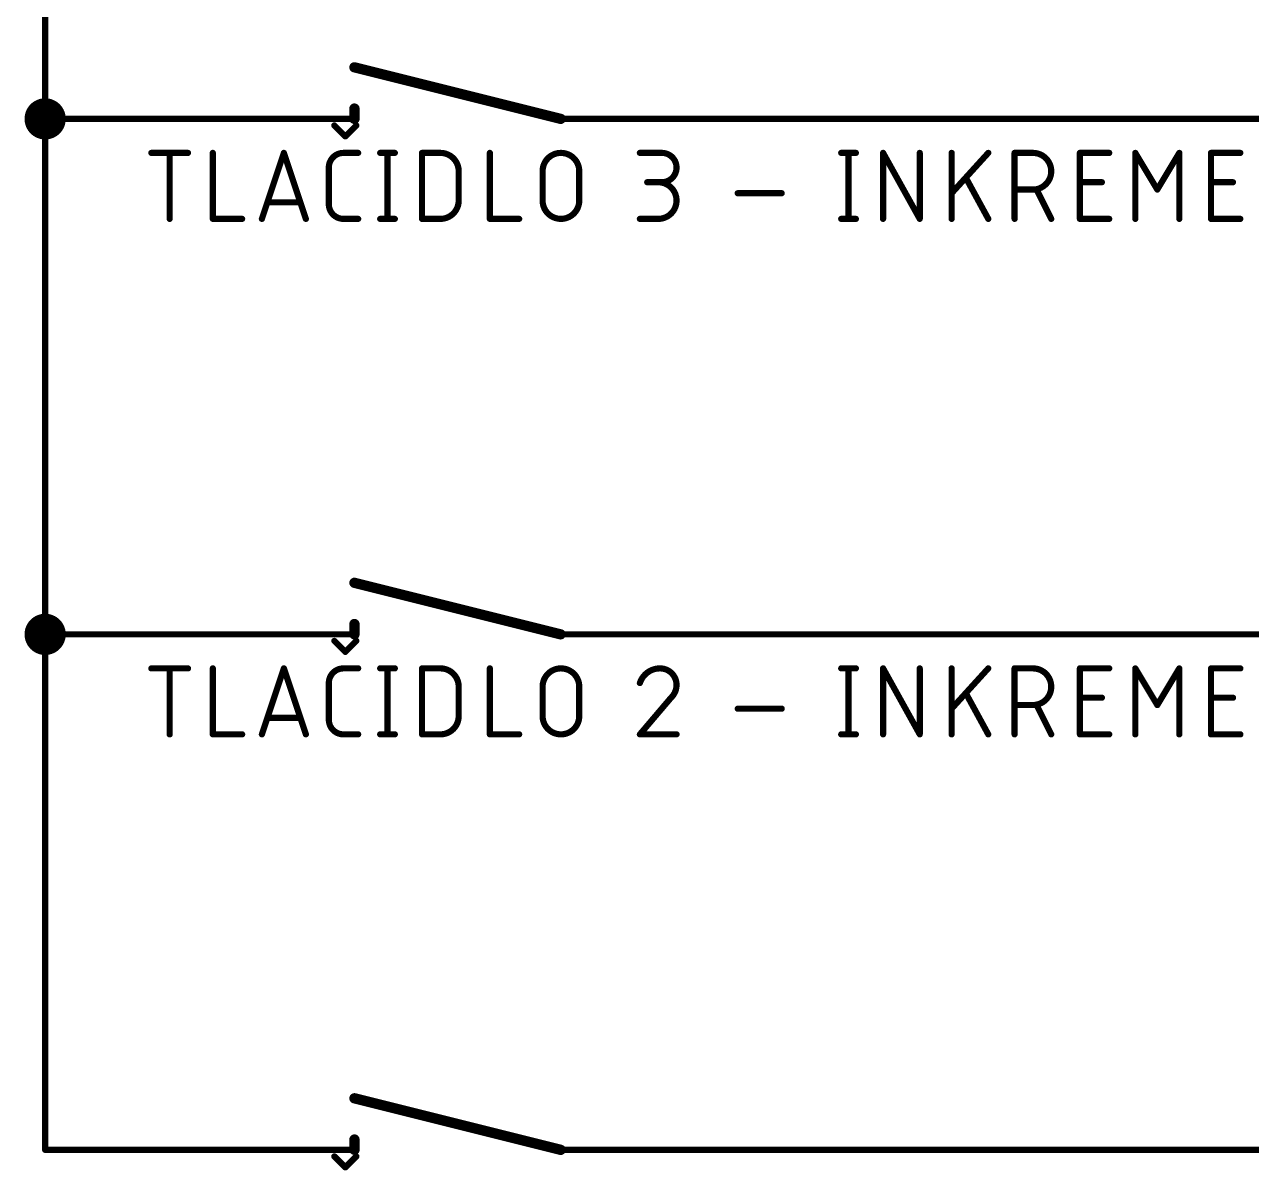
# Model space of a CAD drawing. Extents: x -56 to 205, y -3 to 177.
# Drawn here: x -18.29 to 11.94, y 42.67 to 70.9 of the extents above; entities that cross this region are included whole.
import ezdxf

# ---------------------------------------------------------------- set-up
doc = ezdxf.new("R2010")
doc.units = 0
for name, color, linetype in [('91', 94, 'CONTINUOUS'), ('94', 14, 'CONTINUOUS'), ('95', 250, 'CONTINUOUS')]:
    doc.layers.add(name, color=color, linetype=linetype)

msp = doc.modelspace()

# ---------------------------------------------------------------- linework, layer by layer
at = {"layer": '91', "const_width": 0.1524}
for points in [[(-17.78, 81.28), (-17.78, 68.58)], [(-17.78, 68.58), (-17.78, 55.88)], [(-12.7, 68.58), (-17.78, 68.58)], [(-2.54, 68.58), (48.26, 68.58)], [(-17.78, 55.88), (-17.78, 43.18)], [(-12.7, 55.88), (-17.78, 55.88)], [(40.64, 55.88), (-2.54, 55.88)], [(-17.78, 43.18), (-12.7, 43.18)], [(43.18, 43.18), (-2.54, 43.18)]]:
    msp.add_lwpolyline(points, dxfattribs=at)
at = {"layer": '91'}
for points, const_width in [([(-17.78, 68.326, 1), (-17.78, 68.834, 1), (-17.78, 68.326)], 0.508), ([(-17.7419, 68.58, 1), (-17.8181, 68.58)], 0.0762), ([(-17.78, 68.6181, 1), (-17.78, 68.5419)], 0.0762), ([(-17.8181, 68.58, 1), (-17.7419, 68.58)], 0.0762), ([(-12.7, 68.5419, 1), (-12.7, 68.6181)], 0.0762), ([(-2.54, 68.6181, 1), (-2.54, 68.5419)], 0.0762), ([(-17.78, 55.626, 1), (-17.78, 56.134, 1), (-17.78, 55.626)], 0.508), ([(-17.7419, 55.88, 1), (-17.8181, 55.88)], 0.0762), ([(-17.78, 55.9181, 1), (-17.78, 55.8419)], 0.0762), ([(-12.7, 55.8419, 1), (-12.7, 55.9181)], 0.0762), ([(-2.54, 55.9181, 1), (-2.54, 55.8419)], 0.0762), ([(-17.8181, 55.88, 1), (-17.7419, 55.88)], 0.0762), ([(-17.78, 43.2181, 1), (-17.78, 43.1419)], 0.0762), ([(-12.7, 43.1419, 1), (-12.7, 43.2181)], 0.0762), ([(-2.54, 43.2181, 1), (-2.54, 43.1419)], 0.0762), ([(-17.8181, 43.18, 1), (-17.7419, 43.18)], 0.0762)]:
    msp.add_lwpolyline(points, format="xyb", dxfattribs=dict(at, const_width=const_width))
at = {"layer": '94'}
for points, const_width in [([(-5.08, 68.58), (-10.16, 69.85)], 0.254), ([(-10.16, 68.58), (-10.16, 68.834)], 0.254), ([(-12.7, 68.58), (-10.16, 68.58)], 0.1524), ([(-2.54, 68.58), (-5.08, 68.58)], 0.1524), ([(-5.08, 55.88), (-10.16, 57.15)], 0.254), ([(-10.16, 55.88), (-10.16, 56.134)], 0.254), ([(-12.7, 55.88), (-10.16, 55.88)], 0.1524), ([(-2.54, 55.88), (-5.08, 55.88)], 0.1524), ([(-5.08, 43.18), (-10.16, 44.45)], 0.254), ([(-10.16, 43.18), (-10.16, 43.434)], 0.254), ([(-12.7, 43.18), (-10.16, 43.18)], 0.1524), ([(-2.54, 43.18), (-5.08, 43.18)], 0.1524)]:
    msp.add_lwpolyline(points, dxfattribs=dict(at, const_width=const_width))
for points, const_width in [([(-10.1446, 69.9116, 1), (-10.1754, 69.7884)], 0.127), ([(-10.0965, 68.834, 1), (-10.2235, 68.834)], 0.127), ([(-12.7, 68.6181, 1), (-12.7, 68.5419)], 0.0762), ([(-10.2235, 68.58, 1), (-10.0965, 68.58)], 0.127), ([(-10.16, 68.5419, 1), (-10.16, 68.6181)], 0.0762), ([(-5.0954, 68.5184, 1), (-5.0646, 68.6416)], 0.127), ([(-5.08, 68.6181, 1), (-5.08, 68.5419)], 0.0762), ([(-2.54, 68.5419, 1), (-2.54, 68.6181)], 0.0762), ([(-10.1446, 57.2116, 1), (-10.1754, 57.0884)], 0.127), ([(-10.0965, 56.134, 1), (-10.2235, 56.134)], 0.127), ([(-12.7, 55.9181, 1), (-12.7, 55.8419)], 0.0762), ([(-10.2235, 55.88, 1), (-10.0965, 55.88)], 0.127), ([(-10.16, 55.8419, 1), (-10.16, 55.9181)], 0.0762), ([(-5.0954, 55.8184, 1), (-5.0646, 55.9416)], 0.127), ([(-5.08, 55.9181, 1), (-5.08, 55.8419)], 0.0762), ([(-2.54, 55.8419, 1), (-2.54, 55.9181)], 0.0762), ([(-10.1446, 44.5116, 1), (-10.1754, 44.3884)], 0.127), ([(-10.0965, 43.434, 1), (-10.2235, 43.434)], 0.127), ([(-12.7, 43.2181, 1), (-12.7, 43.1419)], 0.0762), ([(-10.2235, 43.18, 1), (-10.0965, 43.18)], 0.127), ([(-10.16, 43.1419, 1), (-10.16, 43.2181)], 0.0762), ([(-5.0954, 43.1184, 1), (-5.0646, 43.2416)], 0.127), ([(-5.08, 43.2181, 1), (-5.08, 43.1419)], 0.0762), ([(-2.54, 43.1419, 1), (-2.54, 43.2181)], 0.0762)]:
    msp.add_lwpolyline(points, format="xyb", dxfattribs=dict(at, const_width=const_width))
at = {"layer": '95'}
for points, const_width in [([(-10.6286, 68.4461, 1), (-10.6825, 68.3922)], 0.0762), ([(-10.0867, 68.3922, 1), (-10.1406, 68.4461)], 0.0762), ([(-10.4115, 68.1751, 1), (-10.3577, 68.1213)], 0.0762), ([(-10.4115, 68.1213, 1), (-10.3577, 68.1751)], 0.0762), ([(-15.1638, 67.7799, 1), (-15.1638, 67.7037)], 0.0762), ([(-14.6741, 67.7418, 1), (-14.7503, 67.7418)], 0.0762), ([(-14.2607, 67.7037, 1), (-14.2607, 67.7799)], 0.0762), ([(-13.6117, 67.7418, 1), (-13.6879, 67.7418)], 0.0762), ([(-11.8625, 67.7538, 1), (-11.9348, 67.7298)], 0.0762), ([(-11.8625, 67.7298, 1), (-11.9348, 67.7538)], 0.0762), ([(-10.4298, 67.7418, 0.4142), (-10.791, 67.3806)], 0.1524), ([(-10.4298, 67.7799, 1), (-10.4298, 67.7037)], 0.0762), ([(-10.4298, 67.7037, 1), (-10.4298, 67.7799)], 0.0762), ([(-10.0685, 67.7037, 1), (-10.0685, 67.7799)], 0.0762), ([(-9.5261, 67.7799, 1), (-9.5261, 67.7037)], 0.0762), ([(-9.3074, 67.7418, 1), (-9.3836, 67.7418)], 0.0762), ([(-9.1649, 67.7037, 1), (-9.1649, 67.7799)], 0.0762), ([(-8.4564, 67.7418, 1), (-8.5326, 67.7418)], 0.0762), ([(-8.4945, 67.7799, 1), (-8.4945, 67.7037)], 0.0762), ([(-7.5914, 67.2902, 0.4142), (-8.0429, 67.7418)], 0.1524), ([(-8.0429, 67.7799, 1), (-8.0429, 67.7037)], 0.0762), ([(-8.0429, 67.7037, 1), (-8.0429, 67.7799)], 0.0762), ([(-6.7861, 67.7418, 1), (-6.8623, 67.7418)], 0.0762), ([(-4.6214, 67.2902, 1), (-5.5245, 67.2902)], 0.1524), ([(-3.1278, 67.7799, 1), (-3.1278, 67.7037)], 0.0762), ([(-2.5859, 67.0193, 1), (-2.5859, 67.7418)], 0.1524), ([(-2.5859, 67.7799, 1), (-2.5859, 67.7037)], 0.0762), ([(-2.5859, 67.7037, 1), (-2.5859, 67.7799)], 0.0762), ([(1.8325, 67.7799, 1), (1.8325, 67.7037)], 0.0762), ([(2.0513, 67.7418, 1), (1.9751, 67.7418)], 0.0762), ([(2.1938, 67.7037, 1), (2.1938, 67.7799)], 0.0762), ([(2.9023, 67.7418, 1), (2.8261, 67.7418)], 0.0762), ([(2.8975, 67.7603, 1), (2.8309, 67.7233)], 0.0762), ([(3.8054, 67.7418, 1), (3.7292, 67.7418)], 0.0762), ([(4.5907, 67.7418, 1), (4.5145, 67.7418)], 0.0762), ([(5.4839, 67.7162, 1), (5.4275, 67.7674)], 0.0762), ([(6.1419, 67.7418, 1), (6.0657, 67.7418)], 0.0762), ([(6.1038, 67.7799, 1), (6.1038, 67.7037)], 0.0762), ([(6.5554, 66.8387, 1), (6.5554, 67.7418)], 0.1524), ([(6.5554, 67.7799, 1), (6.5554, 67.7037)], 0.0762), ([(6.5554, 67.7037, 1), (6.5554, 67.7799)], 0.0762), ([(7.751, 67.7418, 1), (7.6748, 67.7418)], 0.0762), ([(7.7129, 67.7799, 1), (7.7129, 67.7037)], 0.0762), ([(8.4354, 67.7037, 1), (8.4354, 67.7799)], 0.0762), ([(9.1166, 67.7418, 1), (9.0404, 67.7418)], 0.0762), ([(9.1112, 67.7614, 1), (9.0458, 67.7222)], 0.0762), ([(10.2003, 67.7418, 1), (10.1241, 67.7418)], 0.0762), ([(10.1949, 67.7222, 1), (10.1296, 67.7614)], 0.0762), ([(10.9814, 67.7418, 1), (10.9052, 67.7418)], 0.0762), ([(10.9433, 67.7799, 1), (10.9433, 67.7037)], 0.0762), ([(11.6658, 67.7037, 1), (11.6658, 67.7799)], 0.0762), ([(-10.7529, 67.3806, 1), (-10.8291, 67.3806)], 0.0762), ([(-10.8291, 67.3806, 1), (-10.7529, 67.3806)], 0.0762), ([(-7.5533, 67.2902, 1), (-7.6295, 67.2902)], 0.0762), ([(-7.6295, 67.2902, 1), (-7.5533, 67.2902)], 0.0762), ([(-5.4864, 67.2902, 1), (-5.5626, 67.2902)], 0.0762), ([(-5.5626, 67.2902, 1), (-5.4864, 67.2902)], 0.0762), ([(-4.5833, 67.2902, 1), (-4.6595, 67.2902)], 0.0762), ([(-4.6595, 67.2902, 1), (-4.5833, 67.2902)], 0.0762), ([(4.9473, 67.1279, 1), (4.8804, 67.0914)], 0.0762), ([(-2.9471, 67.0574, 1), (-2.9471, 66.9812)], 0.0762), ([(-2.6762, 66.1162, 1), (-2.6762, 67.0193)], 0.1524), ([(-2.6762, 67.0574, 1), (-2.6762, 66.9812)], 0.0762), ([(-2.5859, 67.0574, 1), (-2.5859, 66.9812)], 0.0762), ([(-2.5859, 66.9812, 1), (-2.5859, 67.0574)], 0.0762), ([(-0.7171, 66.7865, 1), (-0.7171, 66.7103)], 0.0762), ([(0.3667, 66.7103, 1), (0.3667, 66.7865)], 0.0762), ([(4.5244, 66.774, 1), (4.5808, 66.7227)], 0.0762), ([(6.1038, 66.8768, 1), (6.1038, 66.8006)], 0.0762), ([(6.5554, 66.8768, 1), (6.5554, 66.8006)], 0.0762), ([(6.5554, 66.8006, 1), (6.5554, 66.8768)], 0.0762), ([(6.6798, 66.8557, 1), (6.6116, 66.8216)], 0.0762), ([(7.7129, 67.0574, 1), (7.7129, 66.9812)], 0.0762), ([(8.2547, 66.9812, 1), (8.2547, 67.0574)], 0.0762), ([(9.5877, 66.8583, 1), (9.653, 66.8191)], 0.0762), ([(9.5877, 66.8191, 1), (9.653, 66.8583)], 0.0762), ([(10.9433, 67.0574, 1), (10.9433, 66.9812)], 0.0762), ([(11.4852, 66.9812, 1), (11.4852, 67.0574)], 0.0762), ([(-12.305, 66.5607, 1), (-12.305, 66.4845)], 0.0762), ([(-11.4922, 66.4845, 1), (-11.4922, 66.5607)], 0.0762), ([(-10.791, 66.4774, 0.4142), (-10.4298, 66.1162)], 0.1524), ([(-10.7529, 66.4774, 1), (-10.8291, 66.4774)], 0.0762), ([(-10.8291, 66.4774, 1), (-10.7529, 66.4774)], 0.0762), ([(-8.0429, 66.1162, 0.4142), (-7.5914, 66.5678)], 0.1524), ([(-7.5533, 66.5678, 1), (-7.6295, 66.5678)], 0.0762), ([(-7.6295, 66.5678, 1), (-7.5533, 66.5678)], 0.0762), ([(-5.5245, 66.5678, 1), (-4.6214, 66.5678)], 0.1524), ([(-5.4864, 66.5678, 1), (-5.5626, 66.5678)], 0.0762), ([(-5.5626, 66.5678, 1), (-5.4864, 66.5678)], 0.0762), ([(-4.5833, 66.5678, 1), (-4.6595, 66.5678)], 0.0762), ([(-4.6595, 66.5678, 1), (-4.5833, 66.5678)], 0.0762), ([(-14.7503, 66.1162, 1), (-14.6741, 66.1162)], 0.0762), ([(-13.6498, 66.1543, 1), (-13.6498, 66.0781)], 0.0762), ([(-13.6879, 66.1162, 1), (-13.6117, 66.1162)], 0.0762), ([(-12.9273, 66.0781, 1), (-12.9273, 66.1543)], 0.0762), ([(-12.4766, 66.1282, 1), (-12.4043, 66.1042)], 0.0762), ([(-11.3929, 66.1042, 1), (-11.3206, 66.1282)], 0.0762), ([(-10.4298, 66.1543, 1), (-10.4298, 66.0781)], 0.0762), ([(-10.4298, 66.0781, 1), (-10.4298, 66.1543)], 0.0762), ([(-10.0685, 66.0781, 1), (-10.0685, 66.1543)], 0.0762), ([(-9.5261, 66.1543, 1), (-9.5261, 66.0781)], 0.0762), ([(-9.3836, 66.1162, 1), (-9.3074, 66.1162)], 0.0762), ([(-9.1649, 66.0781, 1), (-9.1649, 66.1543)], 0.0762), ([(-8.4945, 66.1543, 1), (-8.4945, 66.0781)], 0.0762), ([(-8.5326, 66.1162, 1), (-8.4564, 66.1162)], 0.0762), ([(-8.0429, 66.1543, 1), (-8.0429, 66.0781)], 0.0762), ([(-8.0429, 66.0781, 1), (-8.0429, 66.1543)], 0.0762), ([(-6.8242, 66.1543, 1), (-6.8242, 66.0781)], 0.0762), ([(-6.8623, 66.1162, 1), (-6.7861, 66.1162)], 0.0762), ([(-6.1017, 66.0781, 1), (-6.1017, 66.1543)], 0.0762), ([(-3.1278, 66.1543, 1), (-3.1278, 66.0781)], 0.0762), ([(-2.6762, 66.1543, 1), (-2.6762, 66.0781)], 0.0762), ([(-2.6762, 66.0781, 1), (-2.6762, 66.1543)], 0.0762), ([(1.8325, 66.1543, 1), (1.8325, 66.0781)], 0.0762), ([(1.9751, 66.1162, 1), (2.0513, 66.1162)], 0.0762), ([(2.1938, 66.0781, 1), (2.1938, 66.1543)], 0.0762), ([(2.8261, 66.1162, 1), (2.9023, 66.1162)], 0.0762), ([(3.7292, 66.1162, 1), (3.8054, 66.1162)], 0.0762), ([(3.734, 66.0977, 1), (3.8006, 66.1347)], 0.0762), ([(4.5145, 66.1162, 1), (4.5907, 66.1162)], 0.0762), ([(5.4223, 66.098, 1), (5.4892, 66.1344)], 0.0762), ([(6.0657, 66.1162, 1), (6.1419, 66.1162)], 0.0762), ([(6.9728, 66.0992, 1), (7.041, 66.1332)], 0.0762), ([(7.7129, 66.1543, 1), (7.7129, 66.0781)], 0.0762), ([(7.6748, 66.1162, 1), (7.751, 66.1162)], 0.0762), ([(8.4354, 66.0781, 1), (8.4354, 66.1543)], 0.0762), ([(9.0404, 66.1162, 1), (9.1166, 66.1162)], 0.0762), ([(10.1241, 66.1162, 1), (10.2003, 66.1162)], 0.0762), ([(10.9433, 66.1543, 1), (10.9433, 66.0781)], 0.0762), ([(10.9052, 66.1162, 1), (10.9814, 66.1162)], 0.0762), ([(11.6658, 66.0781, 1), (11.6658, 66.1543)], 0.0762), ([(-10.6286, 55.7461, 1), (-10.6825, 55.6922)], 0.0762), ([(-10.0867, 55.6922, 1), (-10.1406, 55.7461)], 0.0762), ([(-10.4115, 55.4751, 1), (-10.3577, 55.4213)], 0.0762), ([(-10.4115, 55.4213, 1), (-10.3577, 55.4751)], 0.0762), ([(-15.1638, 55.0799, 1), (-15.1638, 55.0037)], 0.0762), ([(-14.6741, 55.0418, 1), (-14.7503, 55.0418)], 0.0762), ([(-14.2607, 55.0037, 1), (-14.2607, 55.0799)], 0.0762), ([(-13.6117, 55.0418, 1), (-13.6879, 55.0418)], 0.0762), ([(-11.8625, 55.0538, 1), (-11.9348, 55.0298)], 0.0762), ([(-11.8625, 55.0298, 1), (-11.9348, 55.0538)], 0.0762), ([(-10.4298, 55.0418, 0.4142), (-10.791, 54.6806)], 0.1524), ([(-10.4298, 55.0799, 1), (-10.4298, 55.0037)], 0.0762), ([(-10.4298, 55.0037, 1), (-10.4298, 55.0799)], 0.0762), ([(-10.0685, 55.0037, 1), (-10.0685, 55.0799)], 0.0762), ([(-9.5261, 55.0799, 1), (-9.5261, 55.0037)], 0.0762), ([(-9.3074, 55.0418, 1), (-9.3836, 55.0418)], 0.0762), ([(-9.1649, 55.0037, 1), (-9.1649, 55.0799)], 0.0762), ([(-8.4564, 55.0418, 1), (-8.5326, 55.0418)], 0.0762), ([(-8.4945, 55.0799, 1), (-8.4945, 55.0037)], 0.0762), ([(-7.5914, 54.5902, 0.4142), (-8.0429, 55.0418)], 0.1524), ([(-8.0429, 55.0799, 1), (-8.0429, 55.0037)], 0.0762), ([(-8.0429, 55.0037, 1), (-8.0429, 55.0799)], 0.0762), ([(-6.7861, 55.0418, 1), (-6.8623, 55.0418)], 0.0762), ([(-4.6214, 54.5902, 1), (-5.5245, 54.5902)], 0.1524), ([(-2.6311, 55.0418, 0.3252), (-3.1278, 54.6806)], 0.1524), ([(-2.2247, 54.6354, 0.4142), (-2.6311, 55.0418)], 0.1524), ([(-2.6311, 55.0799, 1), (-2.6311, 55.0037)], 0.0762), ([(-2.6311, 55.0037, 1), (-2.631, 55.0799)], 0.0762), ([(1.8325, 55.0799, 1), (1.8325, 55.0037)], 0.0762), ([(2.0513, 55.0418, 1), (1.9751, 55.0418)], 0.0762), ([(2.1938, 55.0037, 1), (2.1938, 55.0799)], 0.0762), ([(2.9023, 55.0418, 1), (2.8261, 55.0418)], 0.0762), ([(2.8975, 55.0603, 1), (2.8309, 55.0233)], 0.0762), ([(3.8054, 55.0418, 1), (3.7292, 55.0418)], 0.0762), ([(4.5907, 55.0418, 1), (4.5145, 55.0418)], 0.0762), ([(5.4839, 55.0162, 1), (5.4275, 55.0674)], 0.0762), ([(6.1419, 55.0418, 1), (6.0657, 55.0418)], 0.0762), ([(6.1038, 55.0799, 1), (6.1038, 55.0037)], 0.0762), ([(6.5554, 54.1387, 1), (6.5554, 55.0418)], 0.1524), ([(6.5554, 55.0799, 1), (6.5554, 55.0037)], 0.0762), ([(6.5554, 55.0037, 1), (6.5554, 55.0799)], 0.0762), ([(7.751, 55.0418, 1), (7.6748, 55.0418)], 0.0762), ([(7.7129, 55.0799, 1), (7.7129, 55.0037)], 0.0762), ([(8.4354, 55.0037, 1), (8.4354, 55.0799)], 0.0762), ([(9.1166, 55.0418, 1), (9.0404, 55.0418)], 0.0762), ([(9.1112, 55.0614, 1), (9.0458, 55.0222)], 0.0762), ([(10.2003, 55.0418, 1), (10.1241, 55.0418)], 0.0762), ([(10.1949, 55.0222, 1), (10.1296, 55.0614)], 0.0762), ([(10.9814, 55.0418, 1), (10.9052, 55.0418)], 0.0762), ([(10.9433, 55.0799, 1), (10.9433, 55.0037)], 0.0762), ([(11.6658, 55.0037, 1), (11.6658, 55.0799)], 0.0762), ([(-10.7529, 54.6806, 1), (-10.8291, 54.6806)], 0.0762), ([(-10.8291, 54.6806, 1), (-10.7529, 54.6806)], 0.0762), ([(-3.164, 54.6923, 1), (-3.0915, 54.6688)], 0.0762), ([(-7.5533, 54.5902, 1), (-7.6295, 54.5902)], 0.0762), ([(-7.6295, 54.5902, 1), (-7.5533, 54.5902)], 0.0762), ([(-5.4864, 54.5902, 1), (-5.5626, 54.5902)], 0.0762), ([(-5.5626, 54.5902, 1), (-5.4864, 54.5902)], 0.0762), ([(-4.5833, 54.5902, 1), (-4.6595, 54.5902)], 0.0762), ([(-4.6595, 54.5902, 1), (-4.5833, 54.5902)], 0.0762), ([(-2.3601, 54.3193, 0.2053), (-2.2247, 54.6354)], 0.1524), ([(-2.2628, 54.6354, 1), (-2.1865, 54.6354)], 0.0762), ([(-2.1866, 54.6354, 1), (-2.2627, 54.6354)], 0.0762), ([(4.9473, 54.4279, 1), (4.8804, 54.3914)], 0.0762), ([(-2.3864, 54.3469, 1), (-2.3338, 54.2917)], 0.0762), ([(-2.3311, 54.2946, 1), (-2.3891, 54.344)], 0.0762), ([(-0.7171, 54.0865, 1), (-0.7171, 54.0103)], 0.0762), ([(0.3667, 54.0103, 1), (0.3667, 54.0865)], 0.0762), ([(4.5244, 54.074, 1), (4.5808, 54.0227)], 0.0762), ([(6.1038, 54.1768, 1), (6.1038, 54.1006)], 0.0762), ([(6.5554, 54.1768, 1), (6.5554, 54.1006)], 0.0762), ([(6.5554, 54.1006, 1), (6.5554, 54.1768)], 0.0762), ([(6.6798, 54.1557, 1), (6.6116, 54.1216)], 0.0762), ([(7.7129, 54.3574, 1), (7.7129, 54.2812)], 0.0762), ([(8.2547, 54.2812, 1), (8.2547, 54.3574)], 0.0762), ([(9.5877, 54.1583, 1), (9.653, 54.1191)], 0.0762), ([(9.5877, 54.1191, 1), (9.653, 54.1583)], 0.0762), ([(10.9433, 54.3574, 1), (10.9433, 54.2812)], 0.0762), ([(11.4852, 54.2812, 1), (11.4852, 54.3574)], 0.0762), ([(-12.305, 53.8607, 1), (-12.305, 53.7845)], 0.0762), ([(-11.4922, 53.7845, 1), (-11.4922, 53.8607)], 0.0762), ([(-10.791, 53.7774, 0.4142), (-10.4298, 53.4162)], 0.1524), ([(-10.7529, 53.7774, 1), (-10.8291, 53.7774)], 0.0762), ([(-10.8291, 53.7774, 1), (-10.7529, 53.7774)], 0.0762), ([(-8.0429, 53.4162, 0.4142), (-7.5914, 53.8678)], 0.1524), ([(-7.5533, 53.8678, 1), (-7.6295, 53.8678)], 0.0762), ([(-7.6295, 53.8678, 1), (-7.5533, 53.8678)], 0.0762), ([(-5.5245, 53.8678, 1), (-4.6214, 53.8678)], 0.1524), ([(-5.4864, 53.8678, 1), (-5.5626, 53.8678)], 0.0762), ([(-5.5626, 53.8678, 1), (-5.4864, 53.8678)], 0.0762), ([(-4.5833, 53.8678, 1), (-4.6595, 53.8678)], 0.0762), ([(-4.6595, 53.8678, 1), (-4.5833, 53.8678)], 0.0762), ([(-14.7503, 53.4162, 1), (-14.6741, 53.4162)], 0.0762), ([(-13.6498, 53.4543, 1), (-13.6498, 53.3781)], 0.0762), ([(-13.6879, 53.4162, 1), (-13.6117, 53.4162)], 0.0762), ([(-12.9273, 53.3781, 1), (-12.9273, 53.4543)], 0.0762), ([(-12.4766, 53.4282, 1), (-12.4043, 53.4042)], 0.0762), ([(-11.3929, 53.4042, 1), (-11.3206, 53.4282)], 0.0762), ([(-10.4298, 53.4543, 1), (-10.4298, 53.3781)], 0.0762), ([(-10.4298, 53.3781, 1), (-10.4298, 53.4543)], 0.0762), ([(-10.0685, 53.3781, 1), (-10.0685, 53.4543)], 0.0762), ([(-9.5261, 53.4543, 1), (-9.5261, 53.3781)], 0.0762), ([(-9.3836, 53.4162, 1), (-9.3074, 53.4162)], 0.0762), ([(-9.1649, 53.3781, 1), (-9.1649, 53.4543)], 0.0762), ([(-8.4945, 53.4543, 1), (-8.4945, 53.3781)], 0.0762), ([(-8.5326, 53.4162, 1), (-8.4564, 53.4162)], 0.0762), ([(-8.0429, 53.4543, 1), (-8.0429, 53.3781)], 0.0762), ([(-8.0429, 53.3781, 1), (-8.0429, 53.4543)], 0.0762), ([(-6.8242, 53.4543, 1), (-6.8242, 53.3781)], 0.0762), ([(-6.8623, 53.4162, 1), (-6.7861, 53.4162)], 0.0762), ([(-6.1017, 53.3781, 1), (-6.1017, 53.4543)], 0.0762), ([(-3.1278, 53.4543, 1), (-3.1278, 53.3781)], 0.0762), ([(-3.1568, 53.4409, 1), (-3.0987, 53.3915)], 0.0762), ([(-2.2247, 53.3781, 1), (-2.2247, 53.4543)], 0.0762), ([(1.8325, 53.4543, 1), (1.8325, 53.3781)], 0.0762), ([(1.9751, 53.4162, 1), (2.0513, 53.4162)], 0.0762), ([(2.1938, 53.3781, 1), (2.1938, 53.4543)], 0.0762), ([(2.8261, 53.4162, 1), (2.9023, 53.4162)], 0.0762), ([(3.7292, 53.4162, 1), (3.8054, 53.4162)], 0.0762), ([(3.734, 53.3977, 1), (3.8006, 53.4347)], 0.0762), ([(4.5145, 53.4162, 1), (4.5907, 53.4162)], 0.0762), ([(5.4223, 53.398, 1), (5.4892, 53.4344)], 0.0762), ([(6.0657, 53.4162, 1), (6.1419, 53.4162)], 0.0762), ([(6.9728, 53.3992, 1), (7.041, 53.4332)], 0.0762), ([(7.7129, 53.4543, 1), (7.7129, 53.3781)], 0.0762), ([(7.6748, 53.4162, 1), (7.751, 53.4162)], 0.0762), ([(8.4354, 53.3781, 1), (8.4354, 53.4543)], 0.0762), ([(9.0404, 53.4162, 1), (9.1166, 53.4162)], 0.0762), ([(10.1241, 53.4162, 1), (10.2003, 53.4162)], 0.0762), ([(10.9433, 53.4543, 1), (10.9433, 53.3781)], 0.0762), ([(10.9052, 53.4162, 1), (10.9814, 53.4162)], 0.0762), ([(11.6658, 53.3781, 1), (11.6658, 53.4543)], 0.0762), ([(-10.6286, 43.0461, 1), (-10.6825, 42.9922)], 0.0762), ([(-10.0867, 42.9922, 1), (-10.1406, 43.0461)], 0.0762), ([(-10.4115, 42.7751, 1), (-10.3577, 42.7213)], 0.0762), ([(-10.4115, 42.7213, 1), (-10.3577, 42.7751)], 0.0762)]:
    msp.add_lwpolyline(points, format="xyb", dxfattribs=dict(at, const_width=const_width))
at = {"layer": '95', "const_width": 0.1524}
for points in [[(-10.6555, 68.4191), (-10.3846, 68.1482)], [(-10.3846, 68.1482), (-10.1137, 68.4191)], [(-15.1638, 67.7418), (-14.2607, 67.7418)], [(-14.7122, 66.1162), (-14.7122, 67.7418)], [(-13.6498, 67.7418), (-13.6498, 66.1162)], [(-12.4405, 66.1162), (-11.8986, 67.7418)], [(-11.8986, 67.7418), (-11.3568, 66.1162)], [(-10.4298, 67.7418), (-10.0685, 67.7418)], [(-9.5261, 67.7418), (-9.1649, 67.7418)], [(-9.3455, 67.7418), (-9.3455, 66.1162)], [(-8.4945, 66.1162), (-8.4945, 67.7418)], [(-8.4945, 67.7418), (-8.0429, 67.7418)], [(-6.8242, 67.7418), (-6.8242, 66.1162)], [(-3.1278, 67.7418), (-2.5859, 67.7418)], [(1.8325, 67.7418), (2.1938, 67.7418)], [(2.0132, 67.7418), (2.0132, 66.1162)], [(2.8642, 66.1162), (2.8642, 67.7418)], [(2.8642, 67.7418), (3.7673, 66.1162)], [(3.7673, 66.1162), (3.7673, 67.7418)], [(4.5526, 66.1162), (4.5526, 67.7418)], [(5.4557, 67.7418), (4.5526, 66.7484)], [(6.1038, 66.1162), (6.1038, 67.7418)], [(6.1038, 67.7418), (6.5554, 67.7418)], [(7.7129, 66.1162), (7.7129, 67.7418)], [(7.7129, 67.7418), (8.4354, 67.7418)], [(9.0785, 66.1162), (9.0785, 67.7418)], [(9.0785, 67.7418), (9.6204, 66.8387)], [(9.6204, 66.8387), (10.1622, 67.7418)], [(10.1622, 67.7418), (10.1622, 66.1162)], [(10.9433, 66.1162), (10.9433, 67.7418)], [(10.9433, 67.7418), (11.6658, 67.7418)], [(-10.791, 66.4774), (-10.791, 67.3806)], [(-7.5914, 67.2902), (-7.5914, 66.5678)], [(-5.5245, 66.5678), (-5.5245, 67.2902)], [(-4.6214, 67.2902), (-4.6214, 66.5678)], [(5.4557, 66.1162), (4.9139, 67.1096)], [(-2.5859, 67.0193), (-2.9471, 67.0193)], [(-0.7171, 66.7484), (0.3667, 66.7484)], [(6.5554, 66.8387), (6.1038, 66.8387)], [(7.0069, 66.1162), (6.6457, 66.8387)], [(7.7129, 67.0193), (8.2547, 67.0193)], [(10.9433, 67.0193), (11.4852, 67.0193)], [(-11.4922, 66.5226), (-12.305, 66.5226)], [(-13.6498, 66.1162), (-12.9273, 66.1162)], [(-10.0685, 66.1162), (-10.4298, 66.1162)], [(-9.5261, 66.1162), (-9.1649, 66.1162)], [(-8.0429, 66.1162), (-8.4945, 66.1162)], [(-6.8242, 66.1162), (-6.1017, 66.1162)], [(-3.1278, 66.1162), (-2.6762, 66.1162)], [(1.8325, 66.1162), (2.1938, 66.1162)], [(8.4354, 66.1162), (7.7129, 66.1162)], [(11.6658, 66.1162), (10.9433, 66.1162)], [(-10.6555, 55.7191), (-10.3846, 55.4482)], [(-10.3846, 55.4482), (-10.1137, 55.7191)], [(-15.1638, 55.0418), (-14.2607, 55.0418)], [(-14.7122, 53.4162), (-14.7122, 55.0418)], [(-13.6498, 55.0418), (-13.6498, 53.4162)], [(-12.4405, 53.4162), (-11.8986, 55.0418)], [(-11.8986, 55.0418), (-11.3568, 53.4162)], [(-10.4298, 55.0418), (-10.0685, 55.0418)], [(-9.5261, 55.0418), (-9.1649, 55.0418)], [(-9.3455, 55.0418), (-9.3455, 53.4162)], [(-8.4945, 53.4162), (-8.4945, 55.0418)], [(-8.4945, 55.0418), (-8.0429, 55.0418)], [(-6.8242, 55.0418), (-6.8242, 53.4162)], [(1.8325, 55.0418), (2.1938, 55.0418)], [(2.0132, 55.0418), (2.0132, 53.4162)], [(2.8642, 53.4162), (2.8642, 55.0418)], [(2.8642, 55.0418), (3.7673, 53.4162)], [(3.7673, 53.4162), (3.7673, 55.0418)], [(4.5526, 53.4162), (4.5526, 55.0418)], [(5.4557, 55.0418), (4.5526, 54.0484)], [(6.1038, 53.4162), (6.1038, 55.0418)], [(6.1038, 55.0418), (6.5554, 55.0418)], [(7.7129, 53.4162), (7.7129, 55.0418)], [(7.7129, 55.0418), (8.4354, 55.0418)], [(9.0785, 53.4162), (9.0785, 55.0418)], [(9.0785, 55.0418), (9.6204, 54.1387)], [(9.6204, 54.1387), (10.1622, 55.0418)], [(10.1622, 55.0418), (10.1622, 53.4162)], [(10.9433, 53.4162), (10.9433, 55.0418)], [(10.9433, 55.0418), (11.6658, 55.0418)], [(-10.791, 53.7774), (-10.791, 54.6806)], [(-7.5914, 54.5902), (-7.5914, 53.8678)], [(-5.5245, 53.8678), (-5.5245, 54.5902)], [(-4.6214, 54.5902), (-4.6214, 53.8678)], [(5.4557, 53.4162), (4.9139, 54.4096)], [(-2.3601, 54.3193), (-3.1278, 53.4162)], [(-0.7171, 54.0484), (0.3667, 54.0484)], [(6.5554, 54.1387), (6.1038, 54.1387)], [(7.0069, 53.4162), (6.6457, 54.1387)], [(7.7129, 54.3193), (8.2547, 54.3193)], [(10.9433, 54.3193), (11.4852, 54.3193)], [(-11.4922, 53.8226), (-12.305, 53.8226)], [(-13.6498, 53.4162), (-12.9273, 53.4162)], [(-10.0685, 53.4162), (-10.4298, 53.4162)], [(-9.5261, 53.4162), (-9.1649, 53.4162)], [(-8.0429, 53.4162), (-8.4945, 53.4162)], [(-6.8242, 53.4162), (-6.1017, 53.4162)], [(-3.1278, 53.4162), (-2.2247, 53.4162)], [(1.8325, 53.4162), (2.1938, 53.4162)], [(8.4354, 53.4162), (7.7129, 53.4162)], [(11.6658, 53.4162), (10.9433, 53.4162)], [(-10.6555, 43.0191), (-10.3846, 42.7482)], [(-10.3846, 42.7482), (-10.1137, 43.0191)]]:
    msp.add_lwpolyline(points, dxfattribs=at)

doc.saveas('drawing.dxf')
